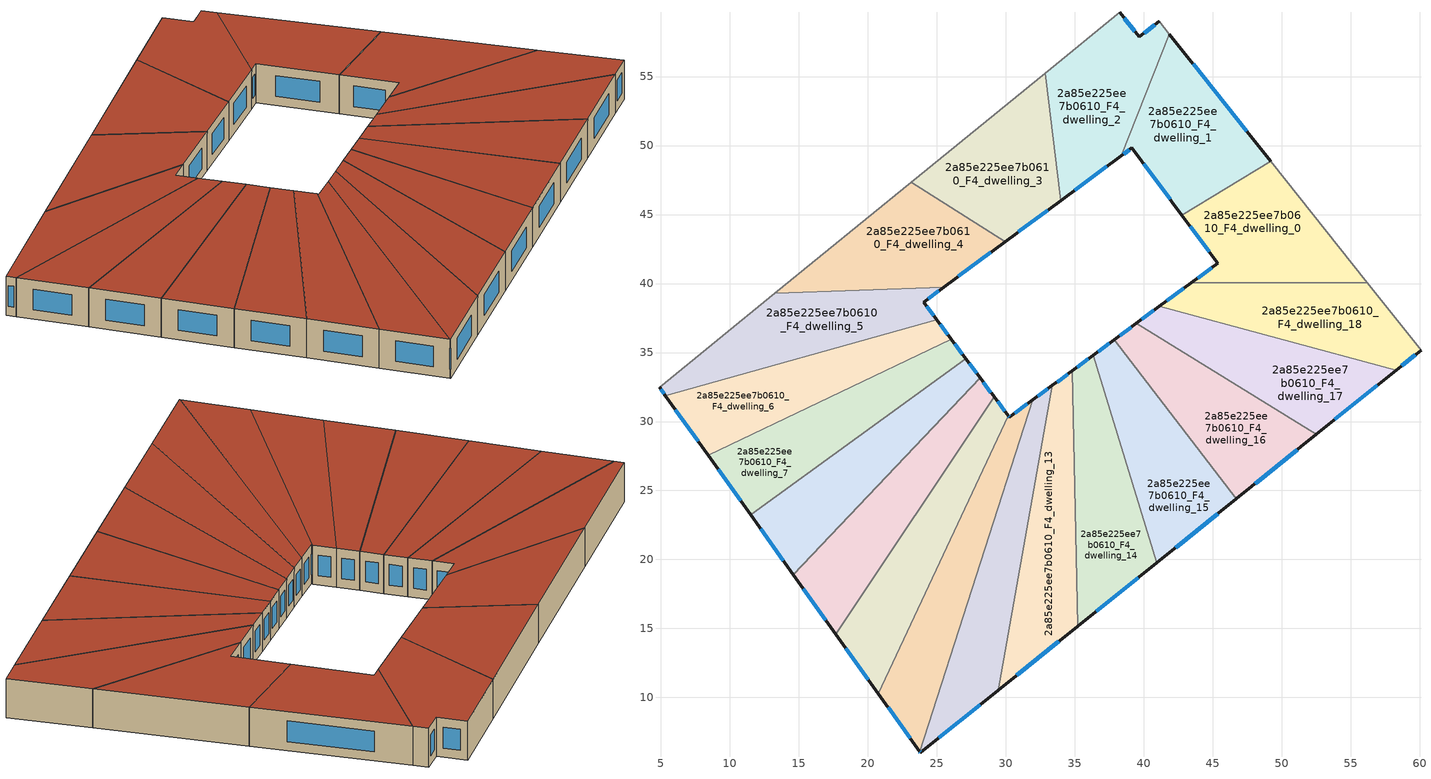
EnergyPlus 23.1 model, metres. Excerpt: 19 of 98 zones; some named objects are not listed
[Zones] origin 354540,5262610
2a85e225ee7b0610_F4_dwelling_0
 floor to 2a85e225ee7b0610_F3_dwelling_0 (EU_floor_Construction): 49.2,48.86 56.2,40.07 43.47,40.07 45.37,41.47 42.77,44.96 z12
 wall outside (EU_wall_Construction): 42.77,44.96 45.37,41.47 43.47,40.07 z12:15
 wall to 2a85e225ee7b0610_F4_dwelling_1 (EU_wall_Construction): 49.2,48.86 42.77,44.96 z12:15
 wall adiabatic (EU_wall_Construction): 56.2,40.07 49.2,48.86 z12:15
 wall to 2a85e225ee7b0610_F4_dwelling_18 (EU_wall_Construction): 43.47,40.07 56.2,40.07 z12:15
 window (EU_Window_Construction): 44.92,41.14 43.91,40.4 / 43.38,44.14 44.76,42.29 z12.7:14.3
 roof outside (EU_roof_Construction): 56.2,40.07 49.2,48.86 42.77,44.96 45.37,41.47 43.47,40.07 z15
2a85e225ee7b0610_F4_dwelling_1
 floor to 2a85e225ee7b0610_F3_dwelling_1 (EU_floor_Construction): 41.87,58.08 49.2,48.86 42.77,44.96 39.15,49.83 38.36,49.25 z12
 wall outside (EU_wall_Construction): 38.36,49.25 39.15,49.83 42.77,44.96 / 49.2,48.86 41.87,58.08 z12:15
 wall to 2a85e225ee7b0610_F4_dwelling_2 (EU_wall_Construction): 41.87,58.08 38.36,49.25 z12:15
 window (EU_Window_Construction): 40,48.69 41.92,46.11 / 38.54,49.39 38.96,49.7 / 47.48,51.03 43.59,55.91 z12.7:14.3
 roof outside (EU_roof_Construction): 49.2,48.86 41.87,58.08 38.36,49.25 39.15,49.83 42.77,44.96 z15
2a85e225ee7b0610_F4_dwelling_10
 floor to 2a85e225ee7b0610_F3_dwelling_10 (EU_floor_Construction): 29.17,31.78 30.19,30.41 20.77,10.27 17.69,14.58 z12
 wall outside (EU_wall_Construction): 30.19,30.41 29.17,31.78 / 17.69,14.58 20.77,10.27 z12:15
 wall to 2a85e225ee7b0610_F4_dwelling_9 (EU_wall_Construction): 29.17,31.78 17.69,14.58 z12:15
 wall to 2a85e225ee7b0610_F4_dwelling_11 (EU_wall_Construction): 20.77,10.27 30.19,30.41 z12:15
 window (EU_Window_Construction): 29.95,30.73 29.41,31.45 / 18.41,13.57 20.05,11.28 z12.7:14.3
 roof outside (EU_roof_Construction): 20.77,10.27 30.19,30.41 29.17,31.78 17.69,14.58 z15
2a85e225ee7b0610_F4_dwelling_11
 floor to 2a85e225ee7b0610_F3_dwelling_11 (EU_floor_Construction): 31.98,31.57 23.78,6.06 20.77,10.27 30.19,30.41 30.27,30.3 z12
 wall outside (EU_wall_Construction): 31.98,31.57 30.27,30.3 30.19,30.41 / 20.77,10.27 23.78,6.06 z12:15
 wall to 2a85e225ee7b0610_F4_dwelling_12 (EU_wall_Construction): 23.78,6.06 31.98,31.57 z12:15
 window (EU_Window_Construction): 30.25,30.33 30.21,30.38 / 31.57,31.27 30.67,30.6 / 21.48,9.28 23.07,7.05 z12.7:14.3
 roof outside (EU_roof_Construction): 23.78,6.06 31.98,31.57 30.27,30.3 30.19,30.41 20.77,10.27 z15
2a85e225ee7b0610_F4_dwelling_12
 floor to 2a85e225ee7b0610_F3_dwelling_12 (EU_floor_Construction): 33.38,32.61 29.47,10.54 23.82,6 23.78,6.06 31.98,31.57 z12
 wall outside (EU_wall_Construction): 33.38,32.61 31.98,31.57 / 23.78,6.06 23.82,6 29.47,10.54 z12:15
 wall to 2a85e225ee7b0610_F4_dwelling_13 (EU_wall_Construction): 29.47,10.54 33.38,32.61 z12:15
 window (EU_Window_Construction): 33.05,32.37 32.31,31.81 / 25.15,7.07 28.14,9.47 / 23.79,6.05 23.81,6.02 z12.7:14.3
 roof outside (EU_roof_Construction): 29.47,10.54 33.38,32.61 31.98,31.57 23.78,6.06 23.82,6 z15
2a85e225ee7b0610_F4_dwelling_13
 floor to 2a85e225ee7b0610_F3_dwelling_13 (EU_floor_Construction): 34.84,33.68 35.21,15.15 29.47,10.54 33.38,32.61 z12
 wall outside (EU_wall_Construction): 34.84,33.68 33.38,32.61 / 29.47,10.54 35.21,15.15 z12:15
 wall to 2a85e225ee7b0610_F4_dwelling_14 (EU_wall_Construction): 35.21,15.15 34.84,33.68 z12:15
 window (EU_Window_Construction): 34.49,33.43 33.72,32.86 / 30.81,11.62 33.86,14.07 z12.7:14.3
 roof outside (EU_roof_Construction): 35.21,15.15 34.84,33.68 33.38,32.61 29.47,10.54 z15
2a85e225ee7b0610_F4_dwelling_14
 floor to 2a85e225ee7b0610_F3_dwelling_14 (EU_floor_Construction): 36.33,34.79 40.96,19.78 35.21,15.15 34.84,33.68 z12
 wall outside (EU_wall_Construction): 36.33,34.79 34.84,33.68 / 35.21,15.15 40.96,19.78 z12:15
 wall to 2a85e225ee7b0610_F4_dwelling_15 (EU_wall_Construction): 40.96,19.78 36.33,34.79 z12:15
 window (EU_Window_Construction): 35.98,34.53 35.19,33.94 / 36.56,16.24 39.61,18.69 z12.7:14.3
 roof outside (EU_roof_Construction): 40.96,19.78 36.33,34.79 34.84,33.68 35.21,15.15 z15
2a85e225ee7b0610_F4_dwelling_15
 floor to 2a85e225ee7b0610_F3_dwelling_15 (EU_floor_Construction): 37.88,35.93 46.72,24.41 40.96,19.78 36.33,34.79 z12
 wall outside (EU_wall_Construction): 37.88,35.93 36.33,34.79 / 40.96,19.78 46.72,24.41 z12:15
 wall to 2a85e225ee7b0610_F4_dwelling_16 (EU_wall_Construction): 46.72,24.41 37.88,35.93 z12:15
 window (EU_Window_Construction): 37.52,35.67 36.7,35.06 / 42.31,20.87 45.37,23.32 z12.7:14.3
 roof outside (EU_roof_Construction): 46.72,24.41 37.88,35.93 36.33,34.79 40.96,19.78 z15
2a85e225ee7b0610_F4_dwelling_16
 floor to 2a85e225ee7b0610_F3_dwelling_16 (EU_floor_Construction): 52.5,29.06 46.72,24.41 37.88,35.93 39.48,37.12 z12
 wall outside (EU_wall_Construction): 39.48,37.12 37.88,35.93 / 46.72,24.41 52.5,29.06 z12:15
 wall to 2a85e225ee7b0610_F4_dwelling_17 (EU_wall_Construction): 52.5,29.06 39.48,37.12 z12:15
 window (EU_Window_Construction): 39.1,36.84 38.25,36.21 / 48.08,25.5 51.14,27.97 z12.7:14.3
 roof outside (EU_roof_Construction): 52.5,29.06 39.48,37.12 37.88,35.93 46.72,24.41 z15
2a85e225ee7b0610_F4_dwelling_17
 floor to 2a85e225ee7b0610_F3_dwelling_17 (EU_floor_Construction): 58.29,33.71 52.5,29.06 39.48,37.12 41.13,38.34 z12
 wall outside (EU_wall_Construction): 41.13,38.34 39.48,37.12 / 52.5,29.06 58.29,33.71 z12:15
 wall to 2a85e225ee7b0610_F4_dwelling_18 (EU_wall_Construction): 58.29,33.71 41.13,38.34 z12:15
 window (EU_Window_Construction): 40.74,38.05 39.86,37.4 / 53.86,30.15 56.93,32.62 z12.7:14.3
 roof outside (EU_roof_Construction): 58.29,33.71 41.13,38.34 39.48,37.12 52.5,29.06 z15
2a85e225ee7b0610_F4_dwelling_18
 floor to 2a85e225ee7b0610_F3_dwelling_18 (EU_floor_Construction): 56.2,40.07 60.1,35.17 58.29,33.71 41.13,38.34 43.47,40.07 z12
 wall outside (EU_wall_Construction): 43.47,40.07 41.13,38.34 / 58.29,33.71 60.1,35.17 z12:15
 wall adiabatic (EU_wall_Construction): 60.1,35.17 56.2,40.07 z12:15
 window (EU_Window_Construction): 42.92,39.66 41.68,38.74 / 58.72,34.06 59.68,34.83 z12.7:14.3
 roof outside (EU_roof_Construction): 60.1,35.17 56.2,40.07 43.47,40.07 41.13,38.34 58.29,33.71 z15
2a85e225ee7b0610_F4_dwelling_2
 floor to 2a85e225ee7b0610_F3_dwelling_2 (EU_floor_Construction): 41.13,59 41.87,58.08 38.36,49.25 33.98,46.01 32.86,55.24 38.28,59.65 39.69,57.87 z12
 wall outside (EU_wall_Construction): 41.13,59 39.69,57.87 38.28,59.65 / 33.98,46.01 38.36,49.25 z12:15
 wall adiabatic (EU_wall_Construction): 41.87,58.08 41.13,59 / 38.28,59.65 32.86,55.24 z12:15
 wall to 2a85e225ee7b0610_F4_dwelling_3 (EU_wall_Construction): 32.86,55.24 33.98,46.01 z12:15
 window (EU_Window_Construction): 40.79,58.74 40.03,58.14 / 35.01,46.77 37.33,48.49 / 39.36,58.29 38.61,59.23 z12.7:14.3
 roof outside (EU_roof_Construction): 38.36,49.25 41.87,58.08 41.13,59 39.69,57.87 38.28,59.65 32.86,55.24 33.98,46.01 z15
2a85e225ee7b0610_F4_dwelling_3
 floor to 2a85e225ee7b0610_F3_dwelling_3 (EU_floor_Construction): 32.86,55.24 33.98,46.01 29.98,43.04 23.16,47.34 z12
 wall outside (EU_wall_Construction): 29.98,43.04 33.98,46.01 z12:15
 wall to 2a85e225ee7b0610_F4_dwelling_4 (EU_wall_Construction): 23.16,47.34 29.98,43.04 z12:15
 wall adiabatic (EU_wall_Construction): 32.86,55.24 23.16,47.34 z12:15
 window (EU_Window_Construction): 30.92,43.74 33.04,45.32 z12.7:14.3
 roof outside (EU_roof_Construction): 33.98,46.01 32.86,55.24 23.16,47.34 29.98,43.04 z15
2a85e225ee7b0610_F4_dwelling_4
 floor to 2a85e225ee7b0610_F3_dwelling_4 (EU_floor_Construction): 29.98,43.04 25.5,39.73 13.27,39.29 23.16,47.34 z12
 wall outside (EU_wall_Construction): 25.5,39.73 29.98,43.04 z12:15
 wall to 2a85e225ee7b0610_F4_dwelling_5 (EU_wall_Construction): 13.27,39.29 25.5,39.73 z12:15
 wall adiabatic (EU_wall_Construction): 23.16,47.34 13.27,39.29 z12:15
 window (EU_Window_Construction): 26.55,40.51 28.93,42.27 z12.7:14.3
 roof outside (EU_roof_Construction): 29.98,43.04 23.16,47.34 13.27,39.29 25.5,39.73 z15
2a85e225ee7b0610_F4_dwelling_5
 floor to 2a85e225ee7b0610_F3_dwelling_5 (EU_floor_Construction): 25.5,39.73 24.05,38.66 25.01,37.36 5.34,31.88 4.91,32.48 13.27,39.29 z12
 wall outside (EU_wall_Construction): 25.01,37.36 24.05,38.66 25.5,39.73 / 4.91,32.48 5.34,31.88 z12:15
 wall to 2a85e225ee7b0610_F4_dwelling_6 (EU_wall_Construction): 5.34,31.88 25.01,37.36 z12:15
 wall adiabatic (EU_wall_Construction): 13.27,39.29 4.91,32.48 z12:15
 window (EU_Window_Construction): 24.39,38.91 25.16,39.48 / 24.78,37.67 24.27,38.35 / 5.01,32.34 5.24,32.02 z12.7:14.3
 roof outside (EU_roof_Construction): 25.01,37.36 24.05,38.66 25.5,39.73 13.27,39.29 4.91,32.48 5.34,31.88 z15
2a85e225ee7b0610_F4_dwelling_6
 floor to 2a85e225ee7b0610_F3_dwelling_6 (EU_floor_Construction): 25.01,37.36 26.06,35.95 8.43,27.55 5.34,31.88 z12
 wall outside (EU_wall_Construction): 26.06,35.95 25.01,37.36 / 5.34,31.88 8.43,27.55 z12:15
 wall to 2a85e225ee7b0610_F4_dwelling_7 (EU_wall_Construction): 8.43,27.55 26.06,35.95 z12:15
 window (EU_Window_Construction): 25.81,36.28 25.25,37.03 / 6.06,30.87 7.7,28.57 z12.7:14.3
 roof outside (EU_roof_Construction): 26.06,35.95 25.01,37.36 5.34,31.88 8.43,27.55 z15
2a85e225ee7b0610_F4_dwelling_7
 floor to 2a85e225ee7b0610_F3_dwelling_7 (EU_floor_Construction): 26.06,35.95 27.11,34.55 11.52,23.23 8.43,27.55 z12
 wall outside (EU_wall_Construction): 27.11,34.55 26.06,35.95 / 8.43,27.55 11.52,23.23 z12:15
 wall to 2a85e225ee7b0610_F4_dwelling_8 (EU_wall_Construction): 11.52,23.23 27.11,34.55 z12:15
 window (EU_Window_Construction): 26.86,34.88 26.31,35.62 / 9.16,26.54 10.79,24.24 z12.7:14.3
 roof outside (EU_roof_Construction): 27.11,34.55 26.06,35.95 8.43,27.55 11.52,23.23 z15
2a85e225ee7b0610_F4_dwelling_8
 floor to 2a85e225ee7b0610_F3_dwelling_8 (EU_floor_Construction): 27.11,34.55 28.14,33.16 14.61,18.9 11.52,23.23 z12
 wall outside (EU_wall_Construction): 28.14,33.16 27.11,34.55 / 11.52,23.23 14.61,18.9 z12:15
 wall to 2a85e225ee7b0610_F4_dwelling_9 (EU_wall_Construction): 14.61,18.9 28.14,33.16 z12:15
 window (EU_Window_Construction): 27.9,33.48 27.35,34.22 / 12.24,22.21 13.88,19.92 z12.7:14.3
 roof outside (EU_roof_Construction): 14.61,18.9 28.14,33.16 27.11,34.55 11.52,23.23 z15
2a85e225ee7b0610_F4_dwelling_9
 floor to 2a85e225ee7b0610_F3_dwelling_9 (EU_floor_Construction): 28.14,33.16 29.17,31.78 17.69,14.58 14.61,18.9 z12
 wall outside (EU_wall_Construction): 29.17,31.78 28.14,33.16 / 14.61,18.9 17.69,14.58 z12:15
 window (EU_Window_Construction): 28.93,32.1 28.38,32.83 / 15.33,17.89 16.97,15.6 z12.7:14.3
 roof outside (EU_roof_Construction): 17.69,14.58 29.17,31.78 28.14,33.16 14.61,18.9 z15
[Building]
EU S2 Campaign: North Axis=0; Terrain=City; Solar Distribution=FullExterior
[Site:Location]
Budapest.Ferenc.Liszt.Intl.AP: Latitude=47.437; Longitude=19.256; Time Zone=1; Elevation=185
[SizingPeriod:WeatherFileDays]
AnnualSizingPeriod: Begin Month=1; Begin Day of Month=1; End Month=12; End Day of Month=31; Day of Week for Start Day=Monday; Use Weather File Daylight Saving Period=No; Use Weather File Rain and Snow Indicators=No
[MATERIAL]
EU_InternalMass_Material: Roughness=MediumRough; Thickness=0.1; Conductivity=1; Density=1800; Specific Heat=900; Thermal Absorptance=0.9; Solar Absorptance=0.7; Visible Absorptance=0.7
[MATERIAL:NOMASS] Roughness=MediumRough; Thermal Absorptance=0.9; Solar Absorptance=0.7; Visible Absorptance=0.7
Name | Thermal Resistance
EU_wall_NoMass | 0.832559
EU_roof_NoMass | 1.39638
EU_floor_NoMass | 0.872794
[WINDOWMATERIAL:SIMPLEGLAZINGSYSTEM]
EU_Window_SimpleGlazing: UFactor=2.79869; Solar Heat Gain Coefficient=0.75; Visible Transmittance=0.75
[CONSTRUCTION]
EU_wall_Construction: EU_wall_NoMass
EU_roof_Construction: EU_roof_NoMass
EU_floor_Construction: EU_floor_NoMass
EU_Window_Construction: EU_Window_SimpleGlazing
EU_InternalMass_Construction: EU_InternalMass_Material
[ZONE] Type=1; Multiplier=1; Ceiling Height=autocalculate; Floor Area=autocalculate; Part of Total Floor Area=Yes
Name | Volume
2a85e225ee7b0610_F4_dwelling_0 | 203.882
2a85e225ee7b0610_F4_dwelling_1 | 203.867
2a85e225ee7b0610_F4_dwelling_10; 2a85e225ee7b0610_F4_dwelling_3 | 203.865
2a85e225ee7b0610_F4_dwelling_11 | 203.889
2a85e225ee7b0610_F4_dwelling_12 | 203.839
2a85e225ee7b0610_F4_dwelling_13 | 203.901
2a85e225ee7b0610_F4_dwelling_14 | 203.864
2a85e225ee7b0610_F4_dwelling_15 | 203.852
2a85e225ee7b0610_F4_dwelling_16 | 203.88
2a85e225ee7b0610_F4_dwelling_17 | 203.84
2a85e225ee7b0610_F4_dwelling_18 | 203.881
2a85e225ee7b0610_F4_dwelling_2 | 203.891
2a85e225ee7b0610_F4_dwelling_4 | 203.85
2a85e225ee7b0610_F4_dwelling_5 | 203.851
2a85e225ee7b0610_F4_dwelling_6; 2a85e225ee7b0610_F4_dwelling_8 | 203.873
2a85e225ee7b0610_F4_dwelling_7 | 203.853
2a85e225ee7b0610_F4_dwelling_9 | 203.886
[INTERNALMASS] Construction=EU_InternalMass_Construction
Name | Zone or ZoneList | Surface Area
2a85e225ee7b0610_F4_dwelling_0_EU_InternalMass | 2a85e225ee7b0610_F4_dwelling_0 | 67.9604
2a85e225ee7b0610_F4_dwelling_1_EU_InternalMass | 2a85e225ee7b0610_F4_dwelling_1 | 67.9559
2a85e225ee7b0610_F4_dwelling_2_EU_InternalMass | 2a85e225ee7b0610_F4_dwelling_2 | 67.9639
2a85e225ee7b0610_F4_dwelling_3_EU_InternalMass | 2a85e225ee7b0610_F4_dwelling_3 | 67.9549
2a85e225ee7b0610_F4_dwelling_4_EU_InternalMass | 2a85e225ee7b0610_F4_dwelling_4 | 67.9502
2a85e225ee7b0610_F4_dwelling_5_EU_InternalMass | 2a85e225ee7b0610_F4_dwelling_5 | 67.9503
2a85e225ee7b0610_F4_dwelling_6_EU_InternalMass | 2a85e225ee7b0610_F4_dwelling_6 | 67.9577
2a85e225ee7b0610_F4_dwelling_7_EU_InternalMass | 2a85e225ee7b0610_F4_dwelling_7 | 67.9511
2a85e225ee7b0610_F4_dwelling_8_EU_InternalMass | 2a85e225ee7b0610_F4_dwelling_8 | 67.9577
2a85e225ee7b0610_F4_dwelling_9_EU_InternalMass | 2a85e225ee7b0610_F4_dwelling_9 | 67.9621
2a85e225ee7b0610_F4_dwelling_10_EU_InternalMass | 2a85e225ee7b0610_F4_dwelling_10 | 67.9547
2a85e225ee7b0610_F4_dwelling_11_EU_InternalMass | 2a85e225ee7b0610_F4_dwelling_11 | 67.9632
2a85e225ee7b0610_F4_dwelling_12_EU_InternalMass | 2a85e225ee7b0610_F4_dwelling_12 | 67.9464
2a85e225ee7b0610_F4_dwelling_13_EU_InternalMass | 2a85e225ee7b0610_F4_dwelling_13 | 67.9669
2a85e225ee7b0610_F4_dwelling_14_EU_InternalMass | 2a85e225ee7b0610_F4_dwelling_14 | 67.9547
2a85e225ee7b0610_F4_dwelling_15_EU_InternalMass | 2a85e225ee7b0610_F4_dwelling_15 | 67.9506
2a85e225ee7b0610_F4_dwelling_16_EU_InternalMass | 2a85e225ee7b0610_F4_dwelling_16 | 67.9599
2a85e225ee7b0610_F4_dwelling_17_EU_InternalMass | 2a85e225ee7b0610_F4_dwelling_17 | 67.9467
2a85e225ee7b0610_F4_dwelling_18_EU_InternalMass | 2a85e225ee7b0610_F4_dwelling_18 | 67.9605
[OTHEREQUIPMENT] Fuel Type=Electricity; Design Level Calculation Method=Watts/Area; Power per Zone Floor Area=1; Fraction Latent=0; Fraction Radiant=0; Fraction Lost=0; Carbon Dioxide Generation Rate=0; EndUse Subcategory=EU_Step8_InternalGains
Name | Zone or ZoneList or Space or SpaceList | Schedule
EU_Step8_InternalGain_2a85e225ee7b0610_F4_dwelling_0_f000 | 2a85e225ee7b0610_F4_dwelling_0 | EU_Step8_GainSchedule_2a85e225ee7b0610_F4_dwelling_0_f000
EU_Step8_InternalGain_2a85e225ee7b0610_F4_dwelling_1_f000 | 2a85e225ee7b0610_F4_dwelling_1 | EU_Step8_GainSchedule_2a85e225ee7b0610_F4_dwelling_1_f000
EU_Step8_InternalGain_2a85e225ee7b0610_F4_dwelling_2_f000 | 2a85e225ee7b0610_F4_dwelling_2 | EU_Step8_GainSchedule_2a85e225ee7b0610_F4_dwelling_2_f000
EU_Step8_InternalGain_2a85e225ee7b0610_F4_dwelling_3_f000 | 2a85e225ee7b0610_F4_dwelling_3 | EU_Step8_GainSchedule_2a85e225ee7b0610_F4_dwelling_3_f000
EU_Step8_InternalGain_2a85e225ee7b0610_F4_dwelling_4_f000 | 2a85e225ee7b0610_F4_dwelling_4 | EU_Step8_GainSchedule_2a85e225ee7b0610_F4_dwelling_4_f000
EU_Step8_InternalGain_2a85e225ee7b0610_F4_dwelling_5_f000 | 2a85e225ee7b0610_F4_dwelling_5 | EU_Step8_GainSchedule_2a85e225ee7b0610_F4_dwelling_5_f000
EU_Step8_InternalGain_2a85e225ee7b0610_F4_dwelling_6_f000 | 2a85e225ee7b0610_F4_dwelling_6 | EU_Step8_GainSchedule_2a85e225ee7b0610_F4_dwelling_6_f000
EU_Step8_InternalGain_2a85e225ee7b0610_F4_dwelling_7_f000 | 2a85e225ee7b0610_F4_dwelling_7 | EU_Step8_GainSchedule_2a85e225ee7b0610_F4_dwelling_7_f000
EU_Step8_InternalGain_2a85e225ee7b0610_F4_dwelling_8_f000 | 2a85e225ee7b0610_F4_dwelling_8 | EU_Step8_GainSchedule_2a85e225ee7b0610_F4_dwelling_8_f000
EU_Step8_InternalGain_2a85e225ee7b0610_F4_dwelling_9_f000 | 2a85e225ee7b0610_F4_dwelling_9 | EU_Step8_GainSchedule_2a85e225ee7b0610_F4_dwelling_9_f000
EU_Step8_InternalGain_2a85e225ee7b0610_F4_dwelling_10_f000 | 2a85e225ee7b0610_F4_dwelling_10 | EU_Step8_GainSchedule_2a85e225ee7b0610_F4_dwelling_10_f000
EU_Step8_InternalGain_2a85e225ee7b0610_F4_dwelling_11_f000 | 2a85e225ee7b0610_F4_dwelling_11 | EU_Step8_GainSchedule_2a85e225ee7b0610_F4_dwelling_11_f000
EU_Step8_InternalGain_2a85e225ee7b0610_F4_dwelling_12_f000 | 2a85e225ee7b0610_F4_dwelling_12 | EU_Step8_GainSchedule_2a85e225ee7b0610_F4_dwelling_12_f000
EU_Step8_InternalGain_2a85e225ee7b0610_F4_dwelling_13_f000 | 2a85e225ee7b0610_F4_dwelling_13 | EU_Step8_GainSchedule_2a85e225ee7b0610_F4_dwelling_13_f000
EU_Step8_InternalGain_2a85e225ee7b0610_F4_dwelling_14_f000 | 2a85e225ee7b0610_F4_dwelling_14 | EU_Step8_GainSchedule_2a85e225ee7b0610_F4_dwelling_14_f000
EU_Step8_InternalGain_2a85e225ee7b0610_F4_dwelling_15_f000 | 2a85e225ee7b0610_F4_dwelling_15 | EU_Step8_GainSchedule_2a85e225ee7b0610_F4_dwelling_15_f000
EU_Step8_InternalGain_2a85e225ee7b0610_F4_dwelling_16_f000 | 2a85e225ee7b0610_F4_dwelling_16 | EU_Step8_GainSchedule_2a85e225ee7b0610_F4_dwelling_16_f000
EU_Step8_InternalGain_2a85e225ee7b0610_F4_dwelling_17_f000 | 2a85e225ee7b0610_F4_dwelling_17 | EU_Step8_GainSchedule_2a85e225ee7b0610_F4_dwelling_17_f000
EU_Step8_InternalGain_2a85e225ee7b0610_F4_dwelling_18_f000 | 2a85e225ee7b0610_F4_dwelling_18 | EU_Step8_GainSchedule_2a85e225ee7b0610_F4_dwelling_18_f000
[ZONEVENTILATION:DESIGNFLOWRATE] Schedule=EU_AlwaysOn; Design Flow Rate Calculation Method=AirChanges/Hour; Air Changes per Hour=0.475469; Ventilation Type=Natural; Fan Pressure Rise=0; Fan Total Efficiency=1; Constant Term Coefficient=1; Temperature Term Coefficient=0; Velocity Term Coefficient=0; Velocity Squared Term Coefficient=0; Minimum Indoor Temperature=-100; Maximum Indoor Temperature=100; Delta Temperature=-100; Minimum Outdoor Temperature=-100; Maximum Outdoor Temperature=100; Maximum Wind Speed=40
Name | Zone or ZoneList or Space or SpaceList
EU_ConstantAir_2a85e225ee7b0610_F4_dwelling_0 | 2a85e225ee7b0610_F4_dwelling_0
EU_ConstantAir_2a85e225ee7b0610_F4_dwelling_1 | 2a85e225ee7b0610_F4_dwelling_1
EU_ConstantAir_2a85e225ee7b0610_F4_dwelling_2 | 2a85e225ee7b0610_F4_dwelling_2
EU_ConstantAir_2a85e225ee7b0610_F4_dwelling_3 | 2a85e225ee7b0610_F4_dwelling_3
EU_ConstantAir_2a85e225ee7b0610_F4_dwelling_4 | 2a85e225ee7b0610_F4_dwelling_4
EU_ConstantAir_2a85e225ee7b0610_F4_dwelling_5 | 2a85e225ee7b0610_F4_dwelling_5
EU_ConstantAir_2a85e225ee7b0610_F4_dwelling_6 | 2a85e225ee7b0610_F4_dwelling_6
EU_ConstantAir_2a85e225ee7b0610_F4_dwelling_7 | 2a85e225ee7b0610_F4_dwelling_7
EU_ConstantAir_2a85e225ee7b0610_F4_dwelling_8 | 2a85e225ee7b0610_F4_dwelling_8
EU_ConstantAir_2a85e225ee7b0610_F4_dwelling_9 | 2a85e225ee7b0610_F4_dwelling_9
EU_ConstantAir_2a85e225ee7b0610_F4_dwelling_10 | 2a85e225ee7b0610_F4_dwelling_10
EU_ConstantAir_2a85e225ee7b0610_F4_dwelling_11 | 2a85e225ee7b0610_F4_dwelling_11
EU_ConstantAir_2a85e225ee7b0610_F4_dwelling_12 | 2a85e225ee7b0610_F4_dwelling_12
EU_ConstantAir_2a85e225ee7b0610_F4_dwelling_13 | 2a85e225ee7b0610_F4_dwelling_13
EU_ConstantAir_2a85e225ee7b0610_F4_dwelling_14 | 2a85e225ee7b0610_F4_dwelling_14
EU_ConstantAir_2a85e225ee7b0610_F4_dwelling_15 | 2a85e225ee7b0610_F4_dwelling_15
EU_ConstantAir_2a85e225ee7b0610_F4_dwelling_16 | 2a85e225ee7b0610_F4_dwelling_16
EU_ConstantAir_2a85e225ee7b0610_F4_dwelling_17 | 2a85e225ee7b0610_F4_dwelling_17
EU_ConstantAir_2a85e225ee7b0610_F4_dwelling_18 | 2a85e225ee7b0610_F4_dwelling_18
[HVACTEMPLATE:ZONE:IDEALLOADSAIRSYSTEM] System Availability Schedule=EU_AlwaysOn; Maximum Heating Supply Air Temperature=50; Minimum Cooling Supply Air Temperature=13; Maximum Heating Supply Air Humidity Ratio=0.0156; Minimum Cooling Supply Air Humidity Ratio=0.0077; Heating Limit=NoLimit; Cooling Limit=NoLimit; Heating Availability Schedule=EU_AlwaysOn; Cooling Availability Schedule=EU_CoolingOff; Dehumidification Control Type=ConstantSensibleHeatRatio; Cooling Sensible Heat Ratio=0.7; Dehumidification Setpoint=60; Humidification Control Type=None; Humidification Setpoint=30; Outdoor Air Method=None; Outdoor Air Flow Rate per Person=0.00944; Outdoor Air Flow Rate per Zone Floor Area=0; Outdoor Air Flow Rate per Zone=0; Demand Controlled Ventilation Type=None; Outdoor Air Economizer Type=NoEconomizer; Heat Recovery Type=None; Sensible Heat Recovery Effectiveness=0.7; Latent Heat Recovery Effectiveness=0.65
Name | Template Thermostat
2a85e225ee7b0610_F4_dwelling_0 | EU_HeatOnly_2a85e225ee7b0610_F4_dwelling_0
2a85e225ee7b0610_F4_dwelling_1 | EU_HeatOnly_2a85e225ee7b0610_F4_dwelling_1
2a85e225ee7b0610_F4_dwelling_2 | EU_HeatOnly_2a85e225ee7b0610_F4_dwelling_2
2a85e225ee7b0610_F4_dwelling_3 | EU_HeatOnly_2a85e225ee7b0610_F4_dwelling_3
2a85e225ee7b0610_F4_dwelling_4 | EU_HeatOnly_2a85e225ee7b0610_F4_dwelling_4
2a85e225ee7b0610_F4_dwelling_5 | EU_HeatOnly_2a85e225ee7b0610_F4_dwelling_5
2a85e225ee7b0610_F4_dwelling_6 | EU_HeatOnly_2a85e225ee7b0610_F4_dwelling_6
2a85e225ee7b0610_F4_dwelling_7 | EU_HeatOnly_2a85e225ee7b0610_F4_dwelling_7
2a85e225ee7b0610_F4_dwelling_8 | EU_HeatOnly_2a85e225ee7b0610_F4_dwelling_8
2a85e225ee7b0610_F4_dwelling_9 | EU_HeatOnly_2a85e225ee7b0610_F4_dwelling_9
2a85e225ee7b0610_F4_dwelling_10 | EU_HeatOnly_2a85e225ee7b0610_F4_dwelling_10
2a85e225ee7b0610_F4_dwelling_11 | EU_HeatOnly_2a85e225ee7b0610_F4_dwelling_11
2a85e225ee7b0610_F4_dwelling_12 | EU_HeatOnly_2a85e225ee7b0610_F4_dwelling_12
2a85e225ee7b0610_F4_dwelling_13 | EU_HeatOnly_2a85e225ee7b0610_F4_dwelling_13
2a85e225ee7b0610_F4_dwelling_14 | EU_HeatOnly_2a85e225ee7b0610_F4_dwelling_14
2a85e225ee7b0610_F4_dwelling_15 | EU_HeatOnly_2a85e225ee7b0610_F4_dwelling_15
2a85e225ee7b0610_F4_dwelling_16 | EU_HeatOnly_2a85e225ee7b0610_F4_dwelling_16
2a85e225ee7b0610_F4_dwelling_17 | EU_HeatOnly_2a85e225ee7b0610_F4_dwelling_17
2a85e225ee7b0610_F4_dwelling_18 | EU_HeatOnly_2a85e225ee7b0610_F4_dwelling_18
[SIZING:ZONE] Zone Cooling Design Supply Air Temperature Input Method=SupplyAirTemperature; Zone Cooling Design Supply Air Temperature=13; Zone Heating Design Supply Air Temperature Input Method=SupplyAirTemperature; Zone Heating Design Supply Air Temperature=50; Zone Cooling Design Supply Air Humidity Ratio=0.008; Zone Heating Design Supply Air Humidity Ratio=0.008; Cooling Design Air Flow Method=DesignDay; Cooling Design Air Flow Rate=0; Cooling Minimum Air Flow per Zone Floor Area=0.000762; Cooling Minimum Air Flow=0; Cooling Minimum Air Flow Fraction=0.2; Heating Design Air Flow Method=DesignDay; Heating Design Air Flow Rate=0; Heating Maximum Air Flow per Zone Floor Area=0.002032; Heating Maximum Air Flow=0.141576; Heating Maximum Air Flow Fraction=0.3; Account for Dedicated Outdoor Air System=No; Dedicated Outdoor Air System Control Strategy=NeutralSupplyAir; Dedicated Outdoor Air Low Setpoint Temperature for Design=autosize; Dedicated Outdoor Air High Setpoint Temperature for Design=autosize; Zone Load Sizing Method=Sensible Load Only No Latent Load; Zone Latent Cooling Design Supply Air Humidity Ratio Input Method=HumidityRatioDifference; Zone Cooling Design Supply Air Humidity Ratio Difference=0.005; Zone Latent Heating Design Supply Air Humidity Ratio Input Method=HumidityRatioDifference; Zone Humidification Design Supply Air Humidity Ratio Difference=0.005
2a85e225ee7b0610_F4_dwelling_0; 2a85e225ee7b0610_F4_dwelling_1; 2a85e225ee7b0610_F4_dwelling_2; 2a85e225ee7b0610_F4_dwelling_3; 2a85e225ee7b0610_F4_dwelling_4; 2a85e225ee7b0610_F4_dwelling_5; 2a85e225ee7b0610_F4_dwelling_6; 2a85e225ee7b0610_F4_dwelling_7; 2a85e225ee7b0610_F4_dwelling_8; 2a85e225ee7b0610_F4_dwelling_9; 2a85e225ee7b0610_F4_dwelling_10; 2a85e225ee7b0610_F4_dwelling_11; 2a85e225ee7b0610_F4_dwelling_12; 2a85e225ee7b0610_F4_dwelling_13; 2a85e225ee7b0610_F4_dwelling_14; 2a85e225ee7b0610_F4_dwelling_15; 2a85e225ee7b0610_F4_dwelling_16; 2a85e225ee7b0610_F4_dwelling_17; 2a85e225ee7b0610_F4_dwelling_18
[SCHEDULE:CONSTANT]
Name | Hourly Value
EU_AlwaysOn | 1
EU_CoolingOff | 0
[SCHEDULE:FILE] Column Number=1; Rows to Skip at Top=0; Number of Hours of Data=8760; Column Separator=Comma; Interpolate to Timestep=No; Minutes per Item=60; Adjust Schedule for Daylight Savings=Yes
Name | File
EU_Step8_GainSchedule_2a85e225ee7b0610_F4_dwelling_0_f000 | ../../schedules/2a85e225ee7b0610/2a85e225ee7b0610_F4_dwelling_0_f000_gain.csv
EU_Step8_GainSchedule_2a85e225ee7b0610_F4_dwelling_1_f000 | ../../schedules/2a85e225ee7b0610/2a85e225ee7b0610_F4_dwelling_1_f000_gain.csv
EU_Step8_GainSchedule_2a85e225ee7b0610_F4_dwelling_2_f000 | ../../schedules/2a85e225ee7b0610/2a85e225ee7b0610_F4_dwelling_2_f000_gain.csv
EU_Step8_GainSchedule_2a85e225ee7b0610_F4_dwelling_3_f000 | ../../schedules/2a85e225ee7b0610/2a85e225ee7b0610_F4_dwelling_3_f000_gain.csv
EU_Step8_GainSchedule_2a85e225ee7b0610_F4_dwelling_4_f000 | ../../schedules/2a85e225ee7b0610/2a85e225ee7b0610_F4_dwelling_4_f000_gain.csv
EU_Step8_GainSchedule_2a85e225ee7b0610_F4_dwelling_5_f000 | ../../schedules/2a85e225ee7b0610/2a85e225ee7b0610_F4_dwelling_5_f000_gain.csv
EU_Step8_GainSchedule_2a85e225ee7b0610_F4_dwelling_6_f000 | ../../schedules/2a85e225ee7b0610/2a85e225ee7b0610_F4_dwelling_6_f000_gain.csv
EU_Step8_GainSchedule_2a85e225ee7b0610_F4_dwelling_7_f000 | ../../schedules/2a85e225ee7b0610/2a85e225ee7b0610_F4_dwelling_7_f000_gain.csv
EU_Step8_GainSchedule_2a85e225ee7b0610_F4_dwelling_8_f000 | ../../schedules/2a85e225ee7b0610/2a85e225ee7b0610_F4_dwelling_8_f000_gain.csv
EU_Step8_GainSchedule_2a85e225ee7b0610_F4_dwelling_9_f000 | ../../schedules/2a85e225ee7b0610/2a85e225ee7b0610_F4_dwelling_9_f000_gain.csv
EU_Step8_GainSchedule_2a85e225ee7b0610_F4_dwelling_10_f000 | ../../schedules/2a85e225ee7b0610/2a85e225ee7b0610_F4_dwelling_10_f000_gain.csv
EU_Step8_GainSchedule_2a85e225ee7b0610_F4_dwelling_11_f000 | ../../schedules/2a85e225ee7b0610/2a85e225ee7b0610_F4_dwelling_11_f000_gain.csv
EU_Step8_GainSchedule_2a85e225ee7b0610_F4_dwelling_12_f000 | ../../schedules/2a85e225ee7b0610/2a85e225ee7b0610_F4_dwelling_12_f000_gain.csv
EU_Step8_GainSchedule_2a85e225ee7b0610_F4_dwelling_13_f000 | ../../schedules/2a85e225ee7b0610/2a85e225ee7b0610_F4_dwelling_13_f000_gain.csv
EU_Step8_GainSchedule_2a85e225ee7b0610_F4_dwelling_14_f000 | ../../schedules/2a85e225ee7b0610/2a85e225ee7b0610_F4_dwelling_14_f000_gain.csv
EU_Step8_GainSchedule_2a85e225ee7b0610_F4_dwelling_15_f000 | ../../schedules/2a85e225ee7b0610/2a85e225ee7b0610_F4_dwelling_15_f000_gain.csv
EU_Step8_GainSchedule_2a85e225ee7b0610_F4_dwelling_16_f000 | ../../schedules/2a85e225ee7b0610/2a85e225ee7b0610_F4_dwelling_16_f000_gain.csv
EU_Step8_GainSchedule_2a85e225ee7b0610_F4_dwelling_17_f000 | ../../schedules/2a85e225ee7b0610/2a85e225ee7b0610_F4_dwelling_17_f000_gain.csv
EU_Step8_GainSchedule_2a85e225ee7b0610_F4_dwelling_18_f000 | ../../schedules/2a85e225ee7b0610/2a85e225ee7b0610_F4_dwelling_18_f000_gain.csv
